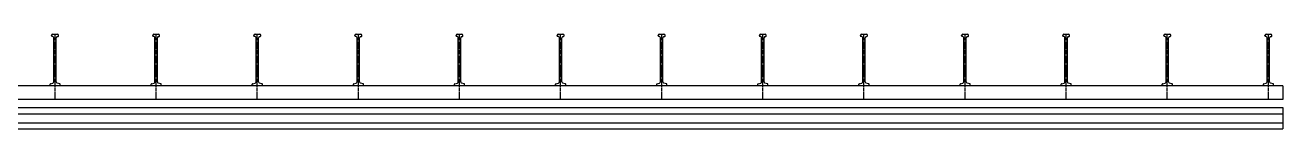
# Model space of a CAD drawing. Header units: millimetres. Extents: x -218 to 5925, y 437 to 3483.
# Drawn here: x 2815 to 5925, y 437 to 671 of the extents above; entities that cross this region are included whole.
import ezdxf

# ---------------------------------------------------------------- set-up
doc = ezdxf.new("R2010")
doc.units = ezdxf.units.MM
doc.header["$LTSCALE"] = 10
doc.linetypes.add('MITTE2', pattern=[1.125, 0.75, -0.125, 0.125, -0.125])
doc.layers.add('HALFEN', color=2, linetype='CONTINUOUS')

msp = doc.modelspace()

# ---------------------------------------------------------------- linework, layer by layer
at = {"layer": 'HALFEN'}
for p, q in [((2880.6, 667.4), (2880.6, 668.2)), ((2883.8, 665.4), (2881.7, 666)), ((2883.6, 671.2), (2894.6, 671.2)), ((2886.1, 553.1), (2886.1, 662.5)), ((2892.1, 553.1), (2892.1, 662.5)), ((2894.3, 665.4), (2896.5, 666)), ((2897.6, 667.4), (2897.6, 668.2)), ((3130.6, 667.4), (3130.6, 668.2)), ((3133.8, 665.4), (3131.7, 666)), ((3133.6, 671.2), (3144.6, 671.2)), ((3136.1, 553.1), (3136.1, 662.5)), ((3142.1, 553.1), (3142.1, 662.5)), ((3144.3, 665.4), (3146.5, 666)), ((3147.6, 667.4), (3147.6, 668.2)), ((3380.6, 667.4), (3380.6, 668.2)), ((3383.8, 665.4), (3381.7, 666)), ((3383.6, 671.2), (3394.6, 671.2)), ((3386.1, 553.1), (3386.1, 662.5)), ((3392.1, 553.1), (3392.1, 662.5)), ((3394.3, 665.4), (3396.5, 666)), ((3397.6, 667.4), (3397.6, 668.2)), ((3630.6, 667.4), (3630.6, 668.2)), ((3633.8, 665.4), (3631.7, 666)), ((3633.6, 671.2), (3644.6, 671.2)), ((3636.1, 553.1), (3636.1, 662.5)), ((3642.1, 553.1), (3642.1, 662.5)), ((3644.3, 665.4), (3646.5, 666)), ((3647.6, 667.4), (3647.6, 668.2)), ((3880.6, 667.4), (3880.6, 668.2)), ((3883.8, 665.4), (3881.7, 666)), ((3883.6, 671.2), (3894.6, 671.2)), ((3886.1, 553.1), (3886.1, 662.5)), ((3892.1, 553.1), (3892.1, 662.5)), ((3894.3, 665.4), (3896.5, 666)), ((3897.6, 667.4), (3897.6, 668.2)), ((4130.6, 667.4), (4130.6, 668.2)), ((4133.8, 665.4), (4131.7, 666)), ((4133.6, 671.2), (4144.6, 671.2)), ((4136.1, 553.1), (4136.1, 662.5)), ((4142.1, 553.1), (4142.1, 662.5)), ((4144.3, 665.4), (4146.5, 666)), ((4147.6, 667.4), (4147.6, 668.2)), ((4380.6, 667.4), (4380.6, 668.2)), ((4383.8, 665.4), (4381.7, 666)), ((4383.6, 671.2), (4394.6, 671.2)), ((4386.1, 553.1), (4386.1, 662.5)), ((4392.1, 553.1), (4392.1, 662.5)), ((4394.3, 665.4), (4396.5, 666)), ((4397.6, 667.4), (4397.6, 668.2)), ((4630.6, 667.4), (4630.6, 668.2)), ((4633.8, 665.4), (4631.7, 666)), ((4633.6, 671.2), (4644.6, 671.2)), ((4636.1, 553.1), (4636.1, 662.5)), ((4642.1, 553.1), (4642.1, 662.5)), ((4644.3, 665.4), (4646.5, 666)), ((4647.6, 667.4), (4647.6, 668.2)), ((4880.6, 667.4), (4880.6, 668.2)), ((4883.8, 665.4), (4881.7, 666)), ((4883.6, 671.2), (4894.6, 671.2)), ((4886.1, 553.1), (4886.1, 662.5)), ((4892.1, 553.1), (4892.1, 662.5)), ((4894.3, 665.4), (4896.5, 666)), ((4897.6, 667.4), (4897.6, 668.2)), ((5130.6, 667.4), (5130.6, 668.2)), ((5133.8, 665.4), (5131.7, 666)), ((5133.6, 671.2), (5144.6, 671.2)), ((5136.1, 553.1), (5136.1, 662.5)), ((5142.1, 553.1), (5142.1, 662.5)), ((5144.3, 665.4), (5146.5, 666)), ((5147.6, 667.4), (5147.6, 668.2)), ((5380.6, 667.4), (5380.6, 668.2)), ((5383.8, 665.4), (5381.7, 666)), ((5383.6, 671.2), (5394.6, 671.2)), ((5386.1, 553.1), (5386.1, 662.5)), ((5392.1, 553.1), (5392.1, 662.5)), ((5394.3, 665.4), (5396.5, 666)), ((5397.6, 667.4), (5397.6, 668.2)), ((5630.6, 667.4), (5630.6, 668.2)), ((5633.8, 665.4), (5631.7, 666)), ((5633.6, 671.2), (5644.6, 671.2)), ((5636.1, 553.1), (5636.1, 662.5)), ((5642.1, 553.1), (5642.1, 662.5)), ((5644.3, 665.4), (5646.5, 666)), ((5647.6, 667.4), (5647.6, 668.2)), ((5880.6, 667.4), (5880.6, 668.2)), ((5883.8, 665.4), (5881.7, 666)), ((5883.6, 671.2), (5894.6, 671.2)), ((5886.1, 553.1), (5886.1, 662.5)), ((5892.1, 553.1), (5892.1, 662.5)), ((5894.3, 665.4), (5896.5, 666)), ((5897.6, 667.4), (5897.6, 668.2)), ((5924.7, 543.2), (-145.3, 543.2)), ((2876.6, 543.2), (2876.6, 547.1)), ((2877.7, 548.5), (2883.8, 550.2)), ((2900.5, 548.5), (2894.3, 550.2)), ((2901.6, 543.2), (2901.6, 547.1)), ((3126.6, 543.2), (3126.6, 547.1)), ((3127.7, 548.5), (3133.8, 550.2)), ((3150.5, 548.5), (3144.3, 550.2)), ((3151.6, 543.2), (3151.6, 547.1)), ((3376.6, 543.2), (3376.6, 547.1)), ((3377.7, 548.5), (3383.8, 550.2)), ((3400.5, 548.5), (3394.3, 550.2)), ((3401.6, 543.2), (3401.6, 547.1)), ((3626.6, 543.2), (3626.6, 547.1)), ((3627.7, 548.5), (3633.8, 550.2)), ((3650.5, 548.5), (3644.3, 550.2)), ((3651.6, 543.2), (3651.6, 547.1)), ((3876.6, 543.2), (3876.6, 547.1)), ((3877.7, 548.5), (3883.8, 550.2)), ((3900.5, 548.5), (3894.3, 550.2)), ((3901.6, 543.2), (3901.6, 547.1)), ((4126.6, 543.2), (4126.6, 547.1)), ((4127.7, 548.5), (4133.8, 550.2)), ((4150.5, 548.5), (4144.3, 550.2)), ((4151.6, 543.2), (4151.6, 547.1)), ((4376.6, 543.2), (4376.6, 547.1)), ((4377.7, 548.5), (4383.8, 550.2)), ((4400.5, 548.5), (4394.3, 550.2)), ((4401.6, 543.2), (4401.6, 547.1)), ((4626.6, 543.2), (4626.6, 547.1)), ((4627.7, 548.5), (4633.8, 550.2)), ((4650.5, 548.5), (4644.3, 550.2)), ((4651.6, 543.2), (4651.6, 547.1)), ((4876.6, 543.2), (4876.6, 547.1)), ((4877.7, 548.5), (4883.8, 550.2)), ((4900.5, 548.5), (4894.3, 550.2)), ((4901.6, 543.2), (4901.6, 547.1)), ((5126.6, 543.2), (5126.6, 547.1)), ((5127.7, 548.5), (5133.8, 550.2)), ((5150.5, 548.5), (5144.3, 550.2)), ((5151.6, 543.2), (5151.6, 547.1)), ((5376.6, 543.2), (5376.6, 547.1)), ((5377.7, 548.5), (5383.8, 550.2)), ((5400.5, 548.5), (5394.3, 550.2)), ((5401.6, 543.2), (5401.6, 547.1)), ((5626.6, 543.2), (5626.6, 547.1)), ((5627.7, 548.5), (5633.8, 550.2)), ((5650.5, 548.5), (5644.3, 550.2)), ((5651.6, 543.2), (5651.6, 547.1)), ((5876.6, 543.2), (5876.6, 547.1)), ((5877.7, 548.5), (5883.8, 550.2)), ((5900.5, 548.5), (5894.3, 550.2)), ((5901.6, 543.2), (5901.6, 547.1)), ((5924.7, 543.2), (5924.7, 509.2)), ((5924.7, 509.2), (-145.3, 509.2)), ((-145.3, 489.2), (5924.7, 489.2)), ((-145.3, 474.2), (5924.7, 474.2)), ((5924.7, 489.2), (5924.7, 436.7)), ((-145.3, 451.7), (5924.7, 451.7)), ((-145.3, 436.7), (5924.7, 436.7))]:
    msp.add_line(p, q, dxfattribs=at)
at = {"layer": 'HALFEN', "color": 1, "linetype": 'MITTE2'}
for p, q in [((2889.1, 509.2), (2889.1, 671.2)), ((3139.1, 509.2), (3139.1, 671.2)), ((3389.1, 509.2), (3389.1, 671.2)), ((3639.1, 509.2), (3639.1, 671.2)), ((3889.1, 509.2), (3889.1, 671.2)), ((4139.1, 509.2), (4139.1, 671.2)), ((4389.1, 509.2), (4389.1, 671.2)), ((4639.1, 509.2), (4639.1, 671.2)), ((4889.1, 509.2), (4889.1, 671.2)), ((5139.1, 509.2), (5139.1, 671.2)), ((5389.1, 509.2), (5389.1, 671.2)), ((5639.1, 509.2), (5639.1, 671.2)), ((5889.1, 509.2), (5889.1, 671.2))]:
    msp.add_line(p, q, dxfattribs=at)
at = {"layer": 'HALFEN'}
for centre, radius, start, end in [((2883.6, 668.2), 3, 90, 180), ((2882.1, 667.4), 1.5, 180, 255), ((2883.1, 662.5), 3, 0, 75), ((2895.1, 662.5), 3, 105, 180), ((2894.6, 668.2), 3, 0, 90), ((2896.1, 667.4), 1.5, 285, 0), ((3133.6, 668.2), 3, 90, 180), ((3132.1, 667.4), 1.5, 180, 255), ((3133.1, 662.5), 3, 0, 75), ((3145.1, 662.5), 3, 105, 180), ((3144.6, 668.2), 3, 0, 90), ((3146.1, 667.4), 1.5, 285, 0), ((3383.6, 668.2), 3, 90, 180), ((3382.1, 667.4), 1.5, 180, 255), ((3383.1, 662.5), 3, 0, 75), ((3395.1, 662.5), 3, 105, 180), ((3394.6, 668.2), 3, 0, 90), ((3396.1, 667.4), 1.5, 285, 0), ((3633.6, 668.2), 3, 90, 180), ((3632.1, 667.4), 1.5, 180, 255), ((3633.1, 662.5), 3, 0, 75), ((3645.1, 662.5), 3, 105, 180), ((3644.6, 668.2), 3, 0, 90), ((3646.1, 667.4), 1.5, 285, 0), ((3883.6, 668.2), 3, 90, 180), ((3882.1, 667.4), 1.5, 180, 255), ((3883.1, 662.5), 3, 0, 75), ((3895.1, 662.5), 3, 105, 180), ((3894.6, 668.2), 3, 0, 90), ((3896.1, 667.4), 1.5, 285, 0), ((4133.6, 668.2), 3, 90, 180), ((4132.1, 667.4), 1.5, 180, 255), ((4133.1, 662.5), 3, 0, 75), ((4145.1, 662.5), 3, 105, 180), ((4144.6, 668.2), 3, 0, 90), ((4146.1, 667.4), 1.5, 285, 0), ((4383.6, 668.2), 3, 90, 180), ((4382.1, 667.4), 1.5, 180, 255), ((4383.1, 662.5), 3, 0, 75), ((4395.1, 662.5), 3, 105, 180), ((4394.6, 668.2), 3, 0, 90), ((4396.1, 667.4), 1.5, 285, 0), ((4633.6, 668.2), 3, 90, 180), ((4632.1, 667.4), 1.5, 180, 255), ((4633.1, 662.5), 3, 0, 75), ((4645.1, 662.5), 3, 105, 180), ((4644.6, 668.2), 3, 0, 90), ((4646.1, 667.4), 1.5, 285, 0), ((4883.6, 668.2), 3, 90, 180), ((4882.1, 667.4), 1.5, 180, 255), ((4883.1, 662.5), 3, 0, 75), ((4895.1, 662.5), 3, 105, 180), ((4894.6, 668.2), 3, 0, 90), ((4896.1, 667.4), 1.5, 285, 0), ((5133.6, 668.2), 3, 90, 180), ((5132.1, 667.4), 1.5, 180, 255), ((5133.1, 662.5), 3, 0, 75), ((5145.1, 662.5), 3, 105, 180), ((5144.6, 668.2), 3, 0, 90), ((5146.1, 667.4), 1.5, 285, 0), ((5383.6, 668.2), 3, 90, 180), ((5382.1, 667.4), 1.5, 180, 255), ((5383.1, 662.5), 3, 0, 75), ((5395.1, 662.5), 3, 105, 180), ((5394.6, 668.2), 3, 0, 90), ((5396.1, 667.4), 1.5, 285, 0), ((5633.6, 668.2), 3, 90, 180), ((5632.1, 667.4), 1.5, 180, 255), ((5633.1, 662.5), 3, 0, 75), ((5645.1, 662.5), 3, 105, 180), ((5644.6, 668.2), 3, 0, 90), ((5646.1, 667.4), 1.5, 285, 0), ((5883.6, 668.2), 3, 90, 180), ((5882.1, 667.4), 1.5, 180, 255), ((5883.1, 662.5), 3, 0, 75), ((5895.1, 662.5), 3, 105, 180), ((5894.6, 668.2), 3, 0, 90), ((5896.1, 667.4), 1.5, 285, 0), ((2878.1, 547.1), 1.5, 105, 180), ((2883.1, 553.1), 3, 285, 0), ((2895.1, 553.1), 3, 180, 255), ((2900.1, 547.1), 1.5, 0, 75), ((3128.1, 547.1), 1.5, 105, 180), ((3133.1, 553.1), 3, 285, 0), ((3145.1, 553.1), 3, 180, 255), ((3150.1, 547.1), 1.5, 0, 75), ((3378.1, 547.1), 1.5, 105, 180), ((3383.1, 553.1), 3, 285, 0), ((3395.1, 553.1), 3, 180, 255), ((3400.1, 547.1), 1.5, 0, 75), ((3628.1, 547.1), 1.5, 105, 180), ((3633.1, 553.1), 3, 285, 0), ((3645.1, 553.1), 3, 180, 255), ((3650.1, 547.1), 1.5, 0, 75), ((3878.1, 547.1), 1.5, 105, 180), ((3883.1, 553.1), 3, 285, 0), ((3895.1, 553.1), 3, 180, 255), ((3900.1, 547.1), 1.5, 0, 75), ((4128.1, 547.1), 1.5, 105, 180), ((4133.1, 553.1), 3, 285, 0), ((4145.1, 553.1), 3, 180, 255), ((4150.1, 547.1), 1.5, 0, 75), ((4378.1, 547.1), 1.5, 105, 180), ((4383.1, 553.1), 3, 285, 0), ((4395.1, 553.1), 3, 180, 255), ((4400.1, 547.1), 1.5, 0, 75), ((4628.1, 547.1), 1.5, 105, 180), ((4633.1, 553.1), 3, 285, 0), ((4645.1, 553.1), 3, 180, 255), ((4650.1, 547.1), 1.5, 0, 75), ((4878.1, 547.1), 1.5, 105, 180), ((4883.1, 553.1), 3, 285, 0), ((4895.1, 553.1), 3, 180, 255), ((4900.1, 547.1), 1.5, 0, 75), ((5128.1, 547.1), 1.5, 105, 180), ((5133.1, 553.1), 3, 285, 0), ((5145.1, 553.1), 3, 180, 255), ((5150.1, 547.1), 1.5, 0, 75), ((5378.1, 547.1), 1.5, 105, 180), ((5383.1, 553.1), 3, 285, 0), ((5395.1, 553.1), 3, 180, 255), ((5400.1, 547.1), 1.5, 0, 75), ((5628.1, 547.1), 1.5, 105, 180), ((5633.1, 553.1), 3, 285, 0), ((5645.1, 553.1), 3, 180, 255), ((5650.1, 547.1), 1.5, 0, 75), ((5878.1, 547.1), 1.5, 105, 180), ((5883.1, 553.1), 3, 285, 0), ((5895.1, 553.1), 3, 180, 255), ((5900.1, 547.1), 1.5, 0, 75)]:
    msp.add_arc(centre, radius, start, end, dxfattribs=at)

doc.saveas('drawing.dxf')
